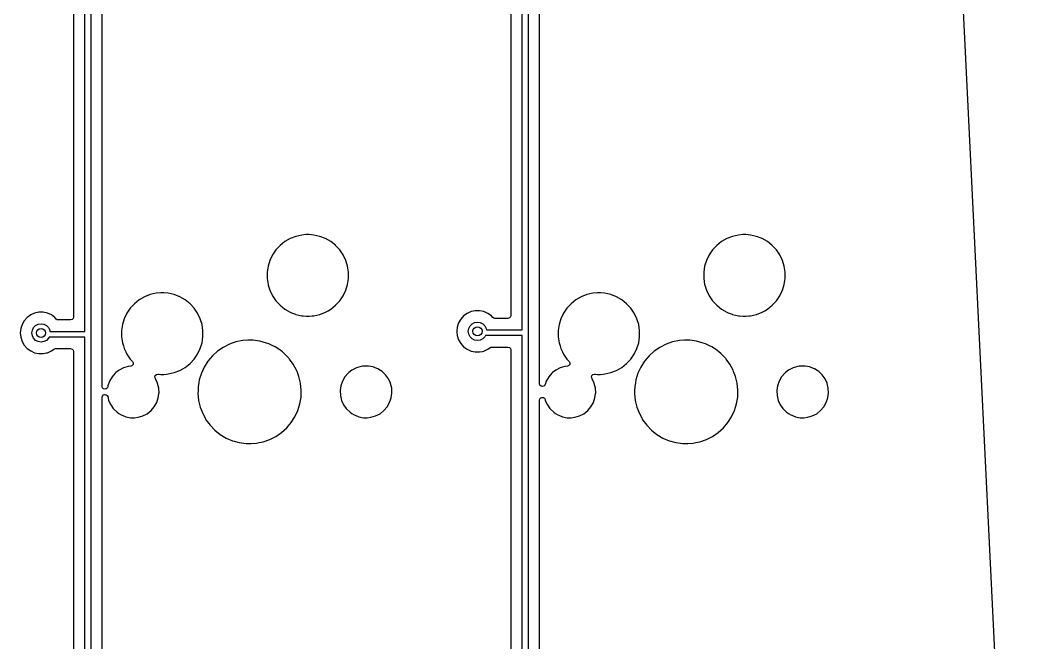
# Model space of a CAD drawing. Extents: x 51 to 201, y -153 to -28.
# Drawn here: x 156.69 to 200.98, y -87.14 to -60 of the extents above; entities that cross this region are included whole.
import ezdxf

# ---------------------------------------------------------------- set-up
doc = ezdxf.new("R2010")
doc.units = 0
doc.layers.add('BLACK', color=7, linetype='CONTINUOUS')

msp = doc.modelspace()

# ---------------------------------------------------------------- linework, layer by layer
at = {"layer": 'BLACK', "linetype": 'CONTINUOUS'}
for p, q in [((196.308, -28.3745), (200.984, -124.592)), ((159.505, -73.565), (159.505, -54.775)), ((159.755, -54.65), (159.755, -73.69)), ((178.585, -73.495), (178.585, -54.695)), ((178.835, -54.57), (178.835, -73.62)), ((178.084, -55.3195), (178.084, -72.8705)), ((159.004, -55.3995), (159.004, -72.9405)), ((160.255, -71.2531), (160.255, -57.388)), ((179.335, -71.2531), (179.335, -57.5117)), ((168.455, -69.5158), (168.225, -69.6489)), ((168.703, -69.4186), (168.455, -69.5158)), ((168.962, -69.3594), (168.703, -69.4186)), ((169.161, -69.3445), (168.962, -69.3594)), ((169.294, -69.3445), (169.161, -69.3445)), ((169.161, -69.3445), (169.161, -69.3445)), ((169.493, -69.3594), (169.294, -69.3445)), ((169.294, -69.3445), (169.294, -69.3445)), ((169.752, -69.4186), (169.493, -69.3594)), ((170, -69.5158), (169.752, -69.4186)), ((170.23, -69.6489), (170, -69.5158)), ((187.505, -69.5158), (187.275, -69.6489)), ((187.753, -69.4186), (187.505, -69.5158)), ((188.012, -69.3594), (187.753, -69.4186)), ((188.211, -69.3445), (188.012, -69.3594)), ((188.344, -69.3445), (188.211, -69.3445)), ((188.211, -69.3445), (188.211, -69.3445)), ((188.543, -69.3594), (188.344, -69.3445)), ((188.344, -69.3445), (188.344, -69.3445)), ((188.802, -69.4186), (188.543, -69.3594)), ((189.05, -69.5158), (188.802, -69.4186)), ((189.28, -69.6489), (189.05, -69.5158)), ((168.016, -69.8148), (167.835, -70.0099)), ((168.225, -69.6489), (168.016, -69.8148)), ((170.429, -69.8075), (170.23, -69.6489)), ((170.439, -69.8148), (170.429, -69.8075)), ((170.62, -70.0099), (170.439, -69.8148)), ((187.066, -69.8148), (186.885, -70.0099)), ((187.275, -69.6489), (187.066, -69.8148)), ((189.479, -69.8075), (189.28, -69.6489)), ((189.489, -69.8148), (189.479, -69.8075)), ((189.67, -70.0099), (189.489, -69.8148)), ((167.686, -70.2298), (167.57, -70.4695)), ((167.835, -70.0099), (167.686, -70.2298)), ((170.769, -70.2298), (170.62, -70.0099)), ((170.885, -70.4695), (170.769, -70.2298)), ((186.736, -70.2298), (186.62, -70.4695)), ((186.885, -70.0099), (186.736, -70.2298)), ((189.819, -70.2298), (189.67, -70.0099)), ((189.935, -70.4695), (189.819, -70.2298)), ((167.492, -70.7238), (167.452, -70.9869)), ((167.57, -70.4695), (167.492, -70.7238)), ((170.963, -70.7238), (170.885, -70.4695)), ((171.003, -70.9869), (170.963, -70.7238)), ((186.542, -70.7238), (186.502, -70.9869)), ((186.62, -70.4695), (186.542, -70.7238)), ((190.013, -70.7238), (189.935, -70.4695)), ((190.053, -70.9869), (190.013, -70.7238)), ((160.255, -73.6665), (160.255, -71.2531)), ((167.452, -70.9869), (167.452, -71.2531)), ((167.452, -71.2531), (167.492, -71.5162)), ((170.963, -71.5162), (171.003, -71.2531)), ((171.003, -71.2531), (171.003, -70.9869)), ((179.335, -73.5965), (179.335, -71.2531)), ((186.502, -70.9869), (186.502, -71.2531)), ((186.502, -71.2531), (186.542, -71.5162)), ((190.013, -71.5162), (190.053, -71.2531)), ((190.053, -71.2531), (190.053, -70.9869)), ((167.492, -71.5162), (167.5, -71.5438)), ((167.5, -71.5438), (167.57, -71.7705)), ((170.885, -71.7705), (170.963, -71.5162)), ((186.542, -71.5162), (186.55, -71.5438)), ((186.55, -71.5438), (186.62, -71.7705)), ((189.935, -71.7705), (190.013, -71.5162)), ((161.875, -72.1889), (161.666, -72.3548)), ((162.105, -72.0558), (161.875, -72.1889)), ((162.353, -71.9586), (162.105, -72.0558)), ((162.612, -71.8994), (162.353, -71.9586)), ((162.811, -71.8845), (162.612, -71.8994)), ((162.944, -71.8845), (162.811, -71.8845)), ((162.811, -71.8845), (162.811, -71.8845)), ((163.143, -71.8994), (162.944, -71.8845)), ((162.944, -71.8845), (162.944, -71.8845)), ((163.402, -71.9586), (163.143, -71.8994)), ((163.65, -72.0558), (163.402, -71.9586)), ((163.88, -72.1889), (163.65, -72.0558)), ((164.089, -72.3548), (163.88, -72.1889)), ((167.57, -71.7705), (167.683, -72.0056)), ((167.683, -72.0056), (167.686, -72.0102)), ((167.686, -72.0102), (167.835, -72.2301)), ((170.62, -72.2301), (170.769, -72.0102)), ((170.769, -72.0102), (170.885, -71.7705)), ((180.925, -72.1889), (180.716, -72.3548)), ((181.155, -72.0558), (180.925, -72.1889)), ((181.403, -71.9586), (181.155, -72.0558)), ((181.662, -71.8994), (181.403, -71.9586)), ((181.861, -71.8845), (181.662, -71.8994)), ((181.994, -71.8845), (181.861, -71.8845)), ((181.861, -71.8845), (181.861, -71.8845)), ((182.193, -71.8994), (181.994, -71.8845)), ((181.994, -71.8845), (181.994, -71.8845)), ((182.452, -71.9586), (182.193, -71.8994)), ((182.7, -72.0558), (182.452, -71.9586)), ((182.93, -72.1889), (182.7, -72.0558)), ((183.139, -72.3548), (182.93, -72.1889)), ((186.62, -71.7705), (186.733, -72.0056)), ((186.733, -72.0056), (186.736, -72.0102)), ((186.736, -72.0102), (186.885, -72.2301)), ((189.67, -72.2301), (189.819, -72.0102)), ((189.819, -72.0102), (189.935, -71.7705)), ((161.485, -72.5499), (161.336, -72.7698)), ((161.666, -72.3548), (161.485, -72.5499)), ((164.27, -72.5499), (164.089, -72.3548)), ((164.089, -72.3548), (164.089, -72.3548)), ((164.419, -72.7698), (164.27, -72.5499)), ((167.835, -72.2301), (168.016, -72.4252)), ((168.016, -72.4252), (168.225, -72.5911)), ((168.225, -72.5911), (168.455, -72.7242)), ((170.112, -72.6595), (170.23, -72.5911)), ((170.23, -72.5911), (170.439, -72.4252)), ((170.23, -72.5911), (170.23, -72.5911)), ((170.439, -72.4252), (170.62, -72.2301)), ((180.535, -72.5499), (180.386, -72.7698)), ((180.716, -72.3548), (180.535, -72.5499)), ((183.32, -72.5499), (183.139, -72.3548)), ((183.139, -72.3548), (183.139, -72.3548)), ((183.469, -72.7698), (183.32, -72.5499)), ((186.885, -72.2301), (187.066, -72.4252)), ((187.066, -72.4252), (187.275, -72.5911)), ((187.275, -72.5911), (187.505, -72.7242)), ((189.162, -72.6595), (189.28, -72.5911)), ((189.28, -72.5911), (189.489, -72.4252)), ((189.28, -72.5911), (189.28, -72.5911)), ((189.489, -72.4252), (189.67, -72.2301)), ((156.984, -72.9571), (156.857, -73.0978)), ((157.137, -72.8458), (156.984, -72.9571)), ((157.31, -72.7689), (157.137, -72.8458)), ((157.495, -72.7295), (157.31, -72.7689)), ((157.685, -72.7295), (157.495, -72.7295)), ((157.495, -72.7295), (157.495, -72.7295)), ((157.87, -72.7689), (157.685, -72.7295)), ((157.685, -72.7295), (157.685, -72.7295)), ((158.043, -72.8458), (157.87, -72.7689)), ((158.196, -72.9571), (158.043, -72.8458)), ((158.256, -73.0235), (158.196, -72.9571)), ((158.297, -73.0538), (158.256, -73.0235)), ((158.348, -73.0645), (158.297, -73.0538)), ((158.88, -73.0645), (158.348, -73.0645)), ((158.942, -73.0479), (158.88, -73.0645)), ((158.988, -73.0025), (158.942, -73.0479)), ((159.004, -72.9405), (158.988, -73.0025)), ((161.22, -73.0095), (161.142, -73.2638)), ((161.336, -72.7698), (161.22, -73.0095)), ((164.535, -73.0095), (164.419, -72.7698)), ((164.613, -73.2638), (164.535, -73.0095)), ((168.455, -72.7242), (168.455, -72.7242)), ((168.455, -72.7242), (168.518, -72.7489)), ((168.518, -72.7489), (168.689, -72.8158)), ((168.689, -72.8158), (168.703, -72.8214)), ((168.703, -72.8214), (168.962, -72.8806)), ((168.962, -72.8806), (169.019, -72.8849)), ((169.019, -72.8849), (169.161, -72.8955)), ((169.161, -72.8955), (169.161, -72.8955)), ((169.161, -72.8955), (169.294, -72.8955)), ((169.294, -72.8955), (169.418, -72.8862)), ((169.294, -72.8955), (169.294, -72.8955)), ((169.418, -72.8862), (169.493, -72.8806)), ((169.493, -72.8806), (169.752, -72.8214)), ((169.752, -72.8214), (170, -72.7242)), ((170, -72.7242), (170.112, -72.6595)), ((175.897, -73.0278), (175.803, -73.1917)), ((176.024, -72.8871), (175.897, -73.0278)), ((176.177, -72.7758), (176.024, -72.8871)), ((176.35, -72.6989), (176.177, -72.7758)), ((176.535, -72.6595), (176.35, -72.6989)), ((176.725, -72.6595), (176.535, -72.6595)), ((176.535, -72.6595), (176.535, -72.6595)), ((176.91, -72.6989), (176.725, -72.6595)), ((176.725, -72.6595), (176.725, -72.6595)), ((177.083, -72.7758), (176.91, -72.6989)), ((177.236, -72.8871), (177.083, -72.7758)), ((177.296, -72.9535), (177.236, -72.8871)), ((177.337, -72.9838), (177.296, -72.9535)), ((177.388, -72.9945), (177.337, -72.9838)), ((177.96, -72.9945), (177.388, -72.9945)), ((178.022, -72.9779), (177.96, -72.9945)), ((178.068, -72.9325), (178.022, -72.9779)), ((178.084, -72.8705), (178.068, -72.9325)), ((180.27, -73.0095), (180.192, -73.2638)), ((180.386, -72.7698), (180.27, -73.0095)), ((183.585, -73.0095), (183.469, -72.7698)), ((183.663, -73.2638), (183.585, -73.0095)), ((187.505, -72.7242), (187.505, -72.7242)), ((187.505, -72.7242), (187.568, -72.7489)), ((187.568, -72.7489), (187.739, -72.8158)), ((187.739, -72.8158), (187.753, -72.8214)), ((187.753, -72.8214), (188.012, -72.8806)), ((188.012, -72.8806), (188.069, -72.8849)), ((188.069, -72.8849), (188.211, -72.8955)), ((188.211, -72.8955), (188.211, -72.8955)), ((188.211, -72.8955), (188.344, -72.8955)), ((188.344, -72.8955), (188.468, -72.8862)), ((188.344, -72.8955), (188.344, -72.8955)), ((188.468, -72.8862), (188.543, -72.8806)), ((188.543, -72.8806), (188.802, -72.8214)), ((188.802, -72.8214), (189.05, -72.7242)), ((189.05, -72.7242), (189.162, -72.6595)), ((156.704, -73.4417), (156.685, -73.63)), ((156.763, -73.2617), (156.704, -73.4417)), ((156.857, -73.0978), (156.763, -73.2617)), ((157.19, -73.63), (157.21, -73.5064)), ((157.21, -73.5064), (157.266, -73.3949)), ((157.266, -73.3949), (157.355, -73.3064)), ((157.355, -73.3064), (157.466, -73.2496)), ((157.466, -73.2496), (157.59, -73.23)), ((157.59, -73.23), (157.714, -73.2496)), ((157.714, -73.2496), (157.825, -73.3064)), ((157.825, -73.3064), (157.914, -73.3949)), ((157.914, -73.3949), (157.97, -73.5064)), ((157.97, -73.5064), (157.98, -73.565)), ((161.142, -73.2638), (161.102, -73.5269)), ((161.102, -73.5269), (161.102, -73.7931)), ((164.653, -73.5269), (164.613, -73.2638)), ((164.653, -73.56), (164.653, -73.5269)), ((175.744, -73.3717), (175.725, -73.56)), ((175.803, -73.1917), (175.744, -73.3717)), ((175.744, -73.3717), (175.744, -73.3717)), ((175.744, -73.3717), (175.744, -73.3717)), ((176.23, -73.56), (176.25, -73.4364)), ((176.25, -73.4364), (176.306, -73.3249)), ((176.306, -73.3249), (176.395, -73.2364)), ((176.395, -73.2364), (176.506, -73.1796)), ((176.506, -73.1796), (176.63, -73.16)), ((176.63, -73.16), (176.754, -73.1796)), ((176.754, -73.1796), (176.865, -73.2364)), ((176.865, -73.2364), (176.954, -73.3249)), ((176.954, -73.3249), (177.01, -73.4364)), ((177.01, -73.4364), (177.02, -73.495)), ((177.02, -73.495), (178.585, -73.495)), ((180.192, -73.2638), (180.152, -73.5269)), ((180.152, -73.5269), (180.152, -73.7931)), ((183.703, -73.5269), (183.663, -73.2638)), ((183.703, -73.7931), (183.703, -73.5269)), ((156.685, -73.63), (156.704, -73.8183)), ((156.704, -73.8183), (156.763, -73.9983)), ((157.21, -73.7536), (157.19, -73.63)), ((157.266, -73.8651), (157.21, -73.7536)), ((157.355, -73.9536), (157.266, -73.8651)), ((157.466, -74.0104), (157.355, -73.9536)), ((157.825, -73.9536), (157.714, -74.0104)), ((157.914, -73.8651), (157.825, -73.9536)), ((157.939, -73.815), (157.914, -73.8651)), ((159.505, -73.815), (157.939, -73.815)), ((157.98, -73.565), (159.505, -73.565)), ((159.505, -92.575), (159.505, -73.815)), ((159.755, -73.69), (159.755, -92.7)), ((160.256, -73.6742), (160.255, -73.6665)), ((160.255, -73.7608), (160.258, -73.7376)), ((160.255, -75.9611), (160.255, -73.7608)), ((160.259, -73.7296), (160.256, -73.6742)), ((160.258, -73.7376), (160.259, -73.7296)), ((161.102, -73.7931), (161.142, -74.0562)), ((164.613, -74.0562), (164.653, -73.7931)), ((164.653, -73.7931), (164.653, -73.56)), ((166.387, -73.9646), (166.092, -74.0246)), ((166.612, -73.9495), (166.387, -73.9646)), ((166.838, -73.9495), (166.612, -73.9495)), ((166.612, -73.9495), (166.612, -73.9495)), ((167.137, -73.9897), (166.838, -73.9495)), ((175.725, -73.56), (175.729, -73.6)), ((175.729, -73.6), (175.744, -73.7483)), ((175.744, -73.7483), (175.803, -73.9283)), ((175.803, -73.9283), (175.897, -74.0922)), ((176.25, -73.6836), (176.23, -73.56)), ((176.306, -73.7951), (176.25, -73.6836)), ((176.395, -73.8836), (176.306, -73.7951)), ((176.506, -73.9404), (176.395, -73.8836)), ((176.63, -73.96), (176.506, -73.9404)), ((176.754, -73.9404), (176.63, -73.96)), ((176.865, -73.8836), (176.754, -73.9404)), ((176.954, -73.7951), (176.865, -73.8836)), ((176.979, -73.745), (176.954, -73.7951)), ((178.585, -73.745), (176.979, -73.745)), ((178.585, -92.555), (178.585, -73.745)), ((178.835, -73.62), (178.835, -92.68)), ((179.336, -73.6042), (179.335, -73.5965)), ((179.335, -73.6908), (179.338, -73.6676)), ((179.335, -75.8411), (179.335, -73.6908)), ((179.339, -73.6596), (179.336, -73.6042)), ((179.338, -73.6676), (179.339, -73.6596)), ((180.152, -73.7931), (180.192, -74.0562)), ((183.663, -74.0562), (183.703, -73.7931)), ((185.437, -73.9646), (185.142, -74.0246)), ((185.662, -73.9495), (185.437, -73.9646)), ((185.888, -73.9495), (185.662, -73.9495)), ((185.662, -73.9495), (185.662, -73.9495)), ((186.187, -73.9897), (185.888, -73.9495)), ((156.763, -73.9983), (156.857, -74.1622)), ((156.857, -74.1622), (156.984, -74.3029)), ((156.984, -74.3029), (157.137, -74.4142)), ((157.137, -74.4142), (157.31, -74.4911)), ((157.59, -74.03), (157.466, -74.0104)), ((157.714, -74.0104), (157.59, -74.03)), ((157.87, -74.4911), (158.043, -74.4142)), ((158.043, -74.4142), (158.146, -74.3392)), ((158.146, -74.3392), (158.18, -74.3216)), ((158.18, -74.3216), (158.219, -74.3155)), ((158.219, -74.3155), (158.88, -74.3155)), ((158.88, -74.3155), (158.942, -74.3321)), ((158.942, -74.3321), (158.988, -74.3775)), ((158.988, -74.3775), (159.004, -74.4395)), ((161.142, -74.0562), (161.182, -74.1869)), ((161.182, -74.1869), (161.22, -74.3105)), ((161.22, -74.3105), (161.292, -74.4605)), ((164.419, -74.5502), (164.535, -74.3105)), ((164.535, -74.3105), (164.613, -74.0562)), ((165.538, -74.2593), (165.29, -74.4299)), ((165.807, -74.1234), (165.538, -74.2593)), ((166.092, -74.0246), (165.807, -74.1234)), ((167.427, -74.0693), (167.137, -73.9897)), ((167.137, -73.9897), (167.137, -73.9897)), ((167.137, -73.9897), (167.137, -73.9897)), ((167.523, -74.1099), (167.427, -74.0693)), ((167.705, -74.1869), (167.523, -74.1099)), ((167.798, -74.2421), (167.705, -74.1869)), ((167.964, -74.3404), (167.798, -74.2421)), ((168.117, -74.4611), (167.964, -74.3404)), ((175.897, -74.0922), (176.024, -74.2329)), ((176.024, -74.2329), (176.177, -74.3442)), ((176.177, -74.3442), (176.35, -74.4211)), ((176.35, -74.4211), (176.535, -74.4605)), ((176.848, -74.4343), (176.91, -74.4211)), ((176.91, -74.4211), (177.083, -74.3442)), ((177.083, -74.3442), (177.186, -74.2692)), ((177.186, -74.2692), (177.22, -74.2516)), ((177.22, -74.2516), (177.259, -74.2455)), ((177.259, -74.2455), (177.96, -74.2455)), ((177.96, -74.2455), (178.022, -74.2621)), ((178.022, -74.2621), (178.068, -74.3075)), ((178.068, -74.3075), (178.084, -74.3695)), ((178.084, -74.3695), (178.084, -91.9305)), ((180.192, -74.0562), (180.232, -74.1869)), ((180.232, -74.1869), (180.27, -74.3105)), ((180.27, -74.3105), (180.342, -74.4605)), ((183.469, -74.5502), (183.585, -74.3105)), ((183.585, -74.3105), (183.663, -74.0562)), ((184.588, -74.2593), (184.34, -74.4299)), ((184.857, -74.1234), (184.588, -74.2593)), ((185.142, -74.0246), (184.857, -74.1234)), ((186.477, -74.0693), (186.187, -73.9897)), ((186.187, -73.9897), (186.187, -73.9897)), ((186.187, -73.9897), (186.187, -73.9897)), ((186.573, -74.1099), (186.477, -74.0693)), ((186.755, -74.1869), (186.573, -74.1099)), ((186.848, -74.2421), (186.755, -74.1869)), ((187.014, -74.3404), (186.848, -74.2421)), ((187.167, -74.4611), (187.014, -74.3404)), ((157.31, -74.4911), (157.495, -74.5305)), ((157.495, -74.5305), (157.495, -74.5305)), ((157.495, -74.5305), (157.685, -74.5305)), ((157.685, -74.5305), (157.826, -74.5005)), ((157.685, -74.5305), (157.685, -74.5305)), ((157.826, -74.5005), (157.87, -74.4911)), ((159.004, -74.4395), (159.004, -91.9505)), ((161.292, -74.4605), (161.336, -74.5502)), ((161.336, -74.5502), (161.485, -74.7701)), ((161.485, -74.7701), (161.58, -74.8718)), ((164.089, -74.9652), (164.27, -74.7701)), ((164.27, -74.7701), (164.419, -74.5502)), ((164.872, -74.8621), (164.71, -75.116)), ((165.066, -74.632), (164.872, -74.8621)), ((165.29, -74.4299), (165.066, -74.632)), ((168.2, -74.5272), (168.117, -74.4611)), ((168.41, -74.7438), (168.2, -74.5272)), ((168.429, -74.7701), (168.41, -74.7438)), ((168.589, -74.9863), (168.429, -74.7701)), ((176.535, -74.4605), (176.535, -74.4605)), ((176.535, -74.4605), (176.725, -74.4605)), ((176.725, -74.4605), (176.848, -74.4343)), ((176.725, -74.4605), (176.725, -74.4605)), ((180.342, -74.4605), (180.386, -74.5502)), ((180.386, -74.5502), (180.535, -74.7701)), ((180.535, -74.7701), (180.63, -74.8718)), ((183.139, -74.9652), (183.32, -74.7701)), ((183.32, -74.7701), (183.469, -74.5502)), ((183.922, -74.8621), (183.76, -75.116)), ((184.116, -74.632), (183.922, -74.8621)), ((184.34, -74.4299), (184.116, -74.632)), ((187.25, -74.5272), (187.167, -74.4611)), ((187.46, -74.7438), (187.25, -74.5272)), ((187.479, -74.7701), (187.46, -74.7438)), ((187.639, -74.9863), (187.479, -74.7701)), ((160.996, -75.2489), (160.853, -75.3614)), ((161.187, -75.1504), (160.996, -75.2489)), ((160.996, -75.2489), (160.996, -75.2489)), ((160.996, -75.2489), (160.996, -75.2489)), ((161.394, -75.0898), (161.187, -75.1504)), ((161.501, -75.0796), (161.394, -75.0898)), ((161.564, -75.0548), (161.501, -75.0796)), ((161.605, -75.0003), (161.564, -75.0548)), ((161.58, -74.8718), (161.611, -74.9325)), ((161.611, -74.9325), (161.605, -75.0003)), ((163.402, -75.3614), (163.65, -75.2642)), ((163.65, -75.2642), (163.77, -75.1951)), ((163.77, -75.1951), (163.88, -75.1311)), ((163.88, -75.1311), (164.089, -74.9652)), ((163.88, -75.1311), (163.88, -75.1311)), ((164.71, -75.116), (164.583, -75.3893)), ((168.733, -75.2506), (168.589, -74.9863)), ((168.757, -75.3113), (168.733, -75.2506)), ((171.156, -75.2489), (171.013, -75.3614)), ((171.347, -75.1504), (171.156, -75.2489)), ((171.156, -75.2489), (171.156, -75.2489)), ((171.156, -75.2489), (171.156, -75.2489)), ((171.554, -75.0898), (171.347, -75.1504)), ((171.614, -75.0841), (171.554, -75.0898)), ((171.714, -75.0745), (171.614, -75.0841)), ((171.875, -75.0745), (171.714, -75.0745)), ((172.086, -75.1152), (171.875, -75.0745)), ((172.088, -75.116), (172.086, -75.1152)), ((172.086, -75.1152), (172.086, -75.1152)), ((172.086, -75.1152), (172.086, -75.1152)), ((172.286, -75.1951), (172.088, -75.116)), ((172.393, -75.2642), (172.286, -75.1951)), ((172.466, -75.3113), (172.393, -75.2642)), ((180.046, -75.2489), (179.903, -75.3614)), ((180.237, -75.1504), (180.046, -75.2489)), ((180.046, -75.2489), (180.046, -75.2489)), ((180.046, -75.2489), (180.046, -75.2489)), ((180.444, -75.0898), (180.237, -75.1504)), ((180.551, -75.0796), (180.444, -75.0898)), ((180.614, -75.0548), (180.551, -75.0796)), ((180.655, -75.0003), (180.614, -75.0548)), ((180.63, -74.8718), (180.661, -74.9325)), ((180.661, -74.9325), (180.655, -75.0003)), ((182.452, -75.3614), (182.7, -75.2642)), ((182.7, -75.2642), (182.82, -75.1951)), ((182.82, -75.1951), (182.93, -75.1311)), ((182.93, -75.1311), (183.139, -74.9652)), ((182.93, -75.1311), (182.93, -75.1311)), ((183.76, -75.116), (183.633, -75.3893)), ((187.783, -75.2506), (187.639, -74.9863)), ((187.807, -75.3113), (187.783, -75.2506)), ((190.206, -75.2489), (190.063, -75.3614)), ((190.397, -75.1504), (190.206, -75.2489)), ((190.206, -75.2489), (190.206, -75.2489)), ((190.206, -75.2489), (190.206, -75.2489)), ((190.604, -75.0898), (190.397, -75.1504)), ((190.664, -75.0841), (190.604, -75.0898)), ((190.764, -75.0745), (190.664, -75.0841)), ((190.925, -75.0745), (190.764, -75.0745)), ((191.136, -75.1152), (190.925, -75.0745)), ((191.138, -75.116), (191.136, -75.1152)), ((191.136, -75.1152), (191.136, -75.1152)), ((191.136, -75.1152), (191.136, -75.1152)), ((191.336, -75.1951), (191.138, -75.116)), ((191.443, -75.2642), (191.336, -75.1951)), ((191.516, -75.3113), (191.443, -75.2642)), ((160.579, -75.7303), (160.509, -75.9334)), ((160.687, -75.5442), (160.579, -75.7303)), ((160.827, -75.3817), (160.687, -75.5442)), ((160.853, -75.3614), (160.827, -75.3817)), ((162.555, -75.5564), (162.57, -75.489)), ((162.577, -75.6218), (162.555, -75.5564)), ((162.57, -75.489), (162.62, -75.4406)), ((162.587, -75.6347), (162.577, -75.6218)), ((162.673, -75.8248), (162.587, -75.6347)), ((162.62, -75.4406), (162.688, -75.4263)), ((162.688, -75.4263), (162.736, -75.4299)), ((162.736, -75.4299), (162.811, -75.4355)), ((162.811, -75.4355), (162.811, -75.4355)), ((162.811, -75.4355), (162.944, -75.4355)), ((162.944, -75.4355), (163.068, -75.4262)), ((162.944, -75.4355), (162.944, -75.4355)), ((163.068, -75.4262), (163.143, -75.4206)), ((163.143, -75.4206), (163.402, -75.3614)), ((164.493, -75.6771), (164.473, -75.7961)), ((164.583, -75.3893), (164.493, -75.6771)), ((168.842, -75.5317), (168.757, -75.3113)), ((168.912, -75.8248), (168.842, -75.5317)), ((170.739, -75.7303), (170.669, -75.9334)), ((170.847, -75.5442), (170.739, -75.7303)), ((170.987, -75.3817), (170.847, -75.5442)), ((171.013, -75.3614), (170.987, -75.3817)), ((172.622, -75.4596), (172.466, -75.3113)), ((172.747, -75.6347), (172.622, -75.4596)), ((172.622, -75.4596), (172.622, -75.4596)), ((172.833, -75.8248), (172.747, -75.6347)), ((179.629, -75.7303), (179.577, -75.8816)), ((179.737, -75.5442), (179.629, -75.7303)), ((179.877, -75.3817), (179.737, -75.5442)), ((179.903, -75.3614), (179.877, -75.3817)), ((181.605, -75.5564), (181.62, -75.489)), ((181.627, -75.6218), (181.605, -75.5564)), ((181.62, -75.489), (181.67, -75.4406)), ((181.637, -75.6347), (181.627, -75.6218)), ((181.723, -75.8248), (181.637, -75.6347)), ((181.67, -75.4406), (181.738, -75.4263)), ((181.738, -75.4263), (181.786, -75.4299)), ((181.786, -75.4299), (181.861, -75.4355)), ((181.861, -75.4355), (181.861, -75.4355)), ((181.861, -75.4355), (181.994, -75.4355)), ((181.994, -75.4355), (182.118, -75.4262)), ((181.994, -75.4355), (181.994, -75.4355)), ((182.118, -75.4262), (182.193, -75.4206)), ((182.193, -75.4206), (182.452, -75.3614)), ((183.543, -75.6771), (183.523, -75.7961)), ((183.633, -75.3893), (183.543, -75.6771)), ((187.892, -75.5317), (187.807, -75.3113)), ((187.962, -75.8248), (187.892, -75.5317)), ((189.789, -75.7303), (189.719, -75.9334)), ((189.897, -75.5442), (189.789, -75.7303)), ((190.037, -75.3817), (189.897, -75.5442)), ((190.063, -75.3614), (190.037, -75.3817)), ((191.672, -75.4596), (191.516, -75.3113)), ((191.797, -75.6347), (191.672, -75.4596)), ((191.672, -75.4596), (191.672, -75.4596)), ((191.883, -75.8248), (191.797, -75.6347)), ((160.271, -76.0205), (160.255, -75.9611)), ((160.312, -76.0654), (160.271, -76.0205)), ((160.371, -76.0848), (160.312, -76.0654)), ((160.431, -76.0739), (160.371, -76.0848)), ((160.479, -76.0354), (160.431, -76.0739)), ((160.502, -75.9787), (160.479, -76.0354)), ((160.509, -75.9334), (160.502, -75.9787)), ((162.676, -75.8302), (162.673, -75.8248)), ((162.727, -76.0391), (162.676, -75.8302)), ((162.737, -76.2538), (162.727, -76.0391)), ((164.438, -76.1462), (164.433, -76.2754)), ((164.443, -75.9742), (164.438, -76.1462)), ((164.473, -75.7961), (164.443, -75.9742)), ((168.942, -76.1246), (168.912, -75.8248)), ((168.932, -76.4258), (168.941, -76.1462)), ((168.941, -76.1462), (168.942, -76.1246)), ((170.669, -75.9334), (170.638, -76.1462)), ((170.638, -76.1462), (170.648, -76.3609)), ((172.836, -75.8302), (172.833, -75.8248)), ((172.887, -76.0391), (172.836, -75.8302)), ((172.897, -76.2538), (172.887, -76.0391)), ((179.355, -75.9071), (179.335, -75.8411)), ((179.406, -75.9529), (179.355, -75.9071)), ((179.474, -75.9643), (179.406, -75.9529)), ((179.537, -75.9378), (179.474, -75.9643)), ((179.577, -75.8816), (179.537, -75.9378)), ((181.726, -75.8302), (181.723, -75.8248)), ((181.777, -76.0391), (181.726, -75.8302)), ((181.787, -76.2538), (181.777, -76.0391)), ((183.488, -76.1462), (183.483, -76.2754)), ((183.493, -75.9742), (183.488, -76.1462)), ((183.523, -75.7961), (183.493, -75.9742)), ((187.992, -76.1246), (187.962, -75.8248)), ((187.982, -76.4258), (187.991, -76.1462)), ((187.991, -76.1462), (187.992, -76.1246)), ((189.719, -75.9334), (189.688, -76.1462)), ((189.688, -76.1462), (189.698, -76.3609)), ((191.886, -75.8302), (191.883, -75.8248)), ((191.937, -76.0391), (191.886, -75.8302)), ((191.947, -76.2538), (191.937, -76.0391)), ((160.255, -76.438), (160.27, -76.3803)), ((160.255, -90.3031), (160.255, -76.438)), ((160.27, -76.3803), (160.309, -76.3359)), ((160.309, -76.3359), (160.365, -76.3149)), ((160.365, -76.3149), (160.424, -76.3222)), ((160.424, -76.3222), (160.473, -76.3561)), ((160.473, -76.3561), (160.5, -76.4088)), ((160.5, -76.4088), (160.537, -76.5617)), ((160.537, -76.5617), (160.539, -76.5698)), ((160.539, -76.5698), (160.628, -76.7653)), ((162.636, -76.6697), (162.706, -76.4666)), ((162.706, -76.4666), (162.734, -76.2754)), ((162.734, -76.2754), (162.737, -76.2538)), ((164.433, -76.2754), (164.463, -76.5752)), ((164.463, -76.5752), (164.533, -76.8683)), ((168.882, -76.7229), (168.932, -76.4258)), ((170.648, -76.3609), (170.699, -76.5698)), ((170.699, -76.5698), (170.788, -76.7653)), ((172.796, -76.6697), (172.866, -76.4666)), ((172.866, -76.4666), (172.897, -76.2538)), ((179.335, -76.5617), (179.35, -76.504)), ((179.335, -90.3031), (179.335, -76.5617)), ((179.35, -76.504), (179.389, -76.4595)), ((179.389, -76.4595), (179.445, -76.4386)), ((179.445, -76.4386), (179.504, -76.4458)), ((179.504, -76.4458), (179.553, -76.4797)), ((179.553, -76.4797), (179.58, -76.5324)), ((179.58, -76.5324), (179.587, -76.5617)), ((179.587, -76.5617), (179.589, -76.5698)), ((179.589, -76.5698), (179.678, -76.7653)), ((181.686, -76.6697), (181.756, -76.4666)), ((181.756, -76.4666), (181.784, -76.2754)), ((181.784, -76.2754), (181.787, -76.2538)), ((183.483, -76.2754), (183.513, -76.5752)), ((183.513, -76.5752), (183.583, -76.8683)), ((187.932, -76.7229), (187.982, -76.4258)), ((189.698, -76.3609), (189.749, -76.5698)), ((189.749, -76.5698), (189.838, -76.7653)), ((191.846, -76.6697), (191.916, -76.4666)), ((191.916, -76.4666), (191.947, -76.2538)), ((160.628, -76.7653), (160.741, -76.9236)), ((160.741, -76.9236), (160.753, -76.9404)), ((160.753, -76.9404), (160.909, -77.0887)), ((162.219, -77.1511), (162.388, -77.0183)), ((162.388, -77.0183), (162.528, -76.8558)), ((162.528, -76.8558), (162.636, -76.6697)), ((164.533, -76.8683), (164.642, -77.1494)), ((168.665, -77.284), (168.792, -77.0107)), ((168.792, -77.0107), (168.882, -76.7229)), ((170.788, -76.7653), (170.901, -76.9236)), ((170.901, -76.9236), (170.913, -76.9404)), ((170.913, -76.9404), (171.069, -77.0887)), ((172.379, -77.1511), (172.548, -77.0183)), ((172.548, -77.0183), (172.688, -76.8558)), ((172.688, -76.8558), (172.796, -76.6697)), ((179.678, -76.7653), (179.791, -76.9236)), ((179.791, -76.9236), (179.803, -76.9404)), ((179.803, -76.9404), (179.959, -77.0887)), ((181.269, -77.1511), (181.438, -77.0183)), ((181.438, -77.0183), (181.578, -76.8558)), ((181.578, -76.8558), (181.686, -76.6697)), ((183.583, -76.8683), (183.692, -77.1494)), ((187.715, -77.284), (187.842, -77.0107)), ((187.842, -77.0107), (187.932, -76.7229)), ((189.838, -76.7653), (189.951, -76.9236)), ((189.951, -76.9236), (189.963, -76.9404)), ((189.963, -76.9404), (190.119, -77.0887)), ((191.429, -77.1511), (191.598, -77.0183)), ((191.598, -77.0183), (191.738, -76.8558)), ((191.738, -76.8558), (191.846, -76.6697)), ((160.909, -77.0887), (160.983, -77.1363)), ((160.983, -77.1363), (161.089, -77.2049)), ((161.089, -77.2049), (161.129, -77.221)), ((161.129, -77.221), (161.289, -77.2848)), ((161.289, -77.2848), (161.5, -77.3255)), ((161.5, -77.3255), (161.661, -77.3255)), ((161.661, -77.3255), (161.821, -77.3102)), ((161.661, -77.3255), (161.661, -77.3255)), ((161.821, -77.3102), (162.028, -77.2496)), ((162.028, -77.2496), (162.219, -77.1511)), ((164.642, -77.1494), (164.73, -77.3102)), ((164.73, -77.3102), (164.786, -77.4137)), ((164.786, -77.4137), (164.965, -77.6562)), ((168.503, -77.5379), (168.665, -77.284)), ((171.069, -77.0887), (171.143, -77.1363)), ((171.143, -77.1363), (171.249, -77.2049)), ((171.249, -77.2049), (171.289, -77.221)), ((171.289, -77.221), (171.449, -77.2848)), ((171.449, -77.2848), (171.66, -77.3255)), ((171.66, -77.3255), (171.821, -77.3255)), ((171.821, -77.3255), (171.981, -77.3102)), ((171.821, -77.3255), (171.821, -77.3255)), ((171.981, -77.3102), (172.188, -77.2496)), ((172.188, -77.2496), (172.379, -77.1511)), ((179.959, -77.0887), (180.033, -77.1363)), ((180.033, -77.1363), (180.139, -77.2049)), ((180.139, -77.2049), (180.179, -77.221)), ((180.179, -77.221), (180.339, -77.2848)), ((180.339, -77.2848), (180.55, -77.3255)), ((180.55, -77.3255), (180.711, -77.3255)), ((180.711, -77.3255), (180.871, -77.3102)), ((180.711, -77.3255), (180.711, -77.3255)), ((180.871, -77.3102), (181.078, -77.2496)), ((181.078, -77.2496), (181.269, -77.1511)), ((183.692, -77.1494), (183.78, -77.3102)), ((183.78, -77.3102), (183.836, -77.4137)), ((183.836, -77.4137), (184.015, -77.6562)), ((187.553, -77.5379), (187.715, -77.284)), ((190.119, -77.0887), (190.193, -77.1363)), ((190.193, -77.1363), (190.299, -77.2049)), ((190.299, -77.2049), (190.339, -77.221)), ((190.339, -77.221), (190.499, -77.2848)), ((190.499, -77.2848), (190.71, -77.3255)), ((190.71, -77.3255), (190.871, -77.3255)), ((190.871, -77.3255), (191.031, -77.3102)), ((190.871, -77.3255), (190.871, -77.3255)), ((191.031, -77.3102), (191.238, -77.2496)), ((191.238, -77.2496), (191.429, -77.1511)), ((164.965, -77.6562), (165.175, -77.8728)), ((165.175, -77.8728), (165.411, -78.0596)), ((168.085, -77.9701), (168.309, -77.768)), ((168.309, -77.768), (168.503, -77.5379)), ((184.015, -77.6562), (184.225, -77.8728)), ((184.225, -77.8728), (184.461, -78.0596)), ((187.135, -77.9701), (187.359, -77.768)), ((187.359, -77.768), (187.553, -77.5379)), ((165.411, -78.0596), (165.67, -78.2131)), ((165.67, -78.2131), (165.948, -78.3307)), ((165.948, -78.3307), (165.948, -78.3307)), ((165.948, -78.3307), (165.948, -78.3307)), ((165.948, -78.3307), (166.012, -78.3483)), ((166.012, -78.3483), (166.238, -78.4103)), ((167.111, -78.4103), (167.283, -78.3754)), ((167.283, -78.3754), (167.568, -78.2766)), ((167.568, -78.2766), (167.837, -78.1407)), ((167.837, -78.1407), (168.085, -77.9701)), ((184.461, -78.0596), (184.72, -78.2131)), ((184.72, -78.2131), (184.998, -78.3307)), ((184.998, -78.3307), (184.998, -78.3307)), ((184.998, -78.3307), (184.998, -78.3307)), ((184.998, -78.3307), (185.062, -78.3483)), ((185.062, -78.3483), (185.288, -78.4103)), ((186.161, -78.4103), (186.333, -78.3754)), ((186.333, -78.3754), (186.618, -78.2766)), ((186.618, -78.2766), (186.887, -78.1407)), ((186.887, -78.1407), (187.135, -77.9701)), ((166.238, -78.4103), (166.537, -78.4505)), ((166.537, -78.4505), (166.763, -78.4505)), ((166.763, -78.4505), (166.988, -78.4354)), ((166.763, -78.4505), (166.763, -78.4505)), ((166.988, -78.4354), (167.111, -78.4103)), ((185.288, -78.4103), (185.587, -78.4505)), ((185.587, -78.4505), (185.813, -78.4505)), ((185.813, -78.4505), (186.038, -78.4354)), ((185.813, -78.4505), (185.813, -78.4505)), ((186.038, -78.4354), (186.161, -78.4103))]:
    msp.add_line(p, q, dxfattribs=at)
at = {"layer": 'BLACK'}
for centre in [(157.59, -73.63), (176.63, -73.56)]:
    msp.add_circle(centre, 0.2, dxfattribs=at)

doc.saveas('drawing.dxf')
